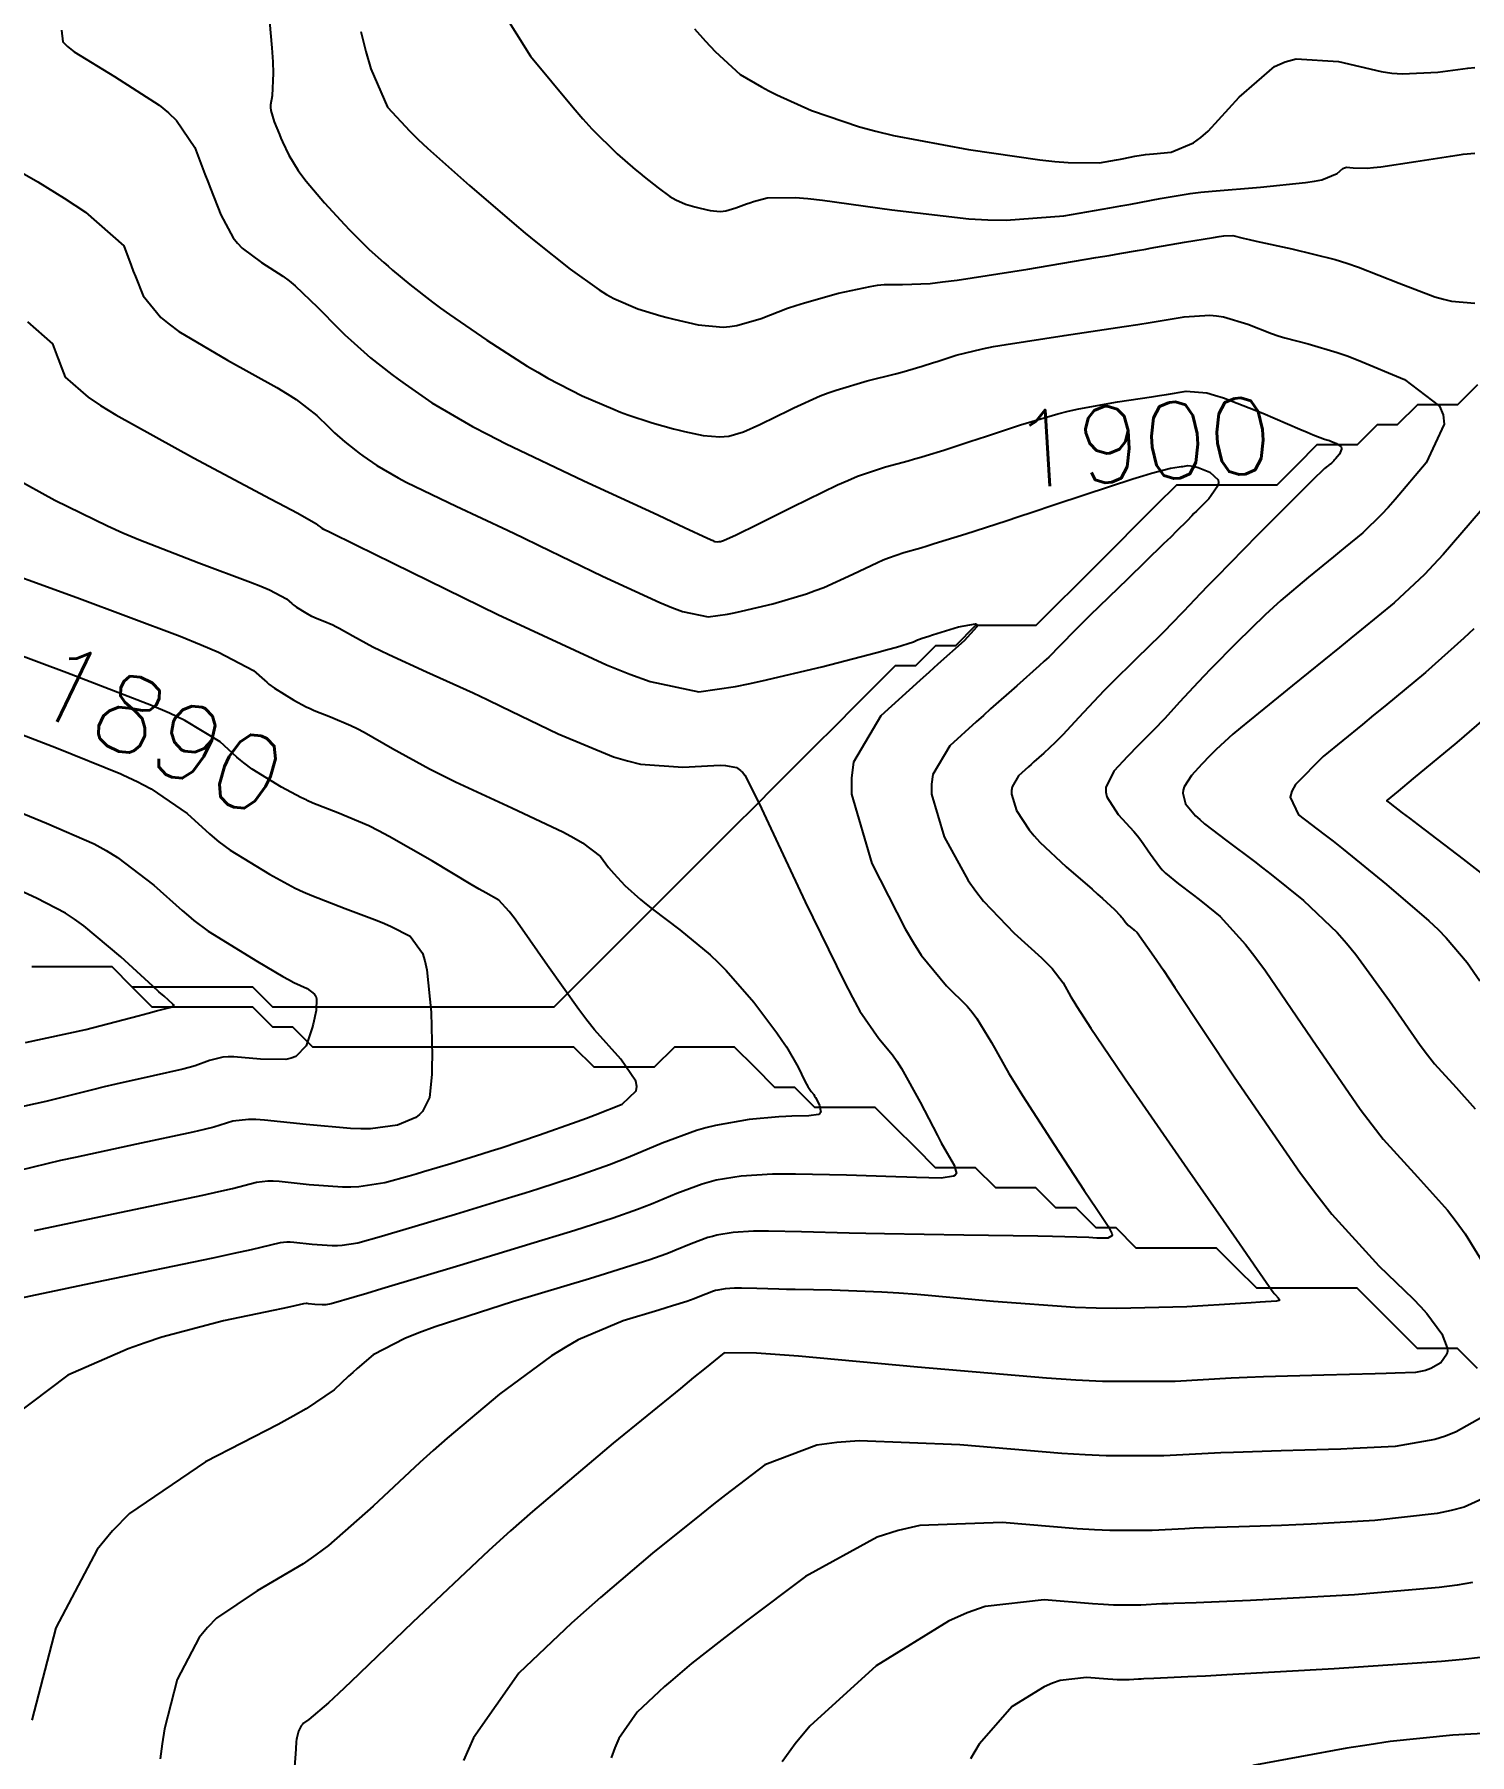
# Model space of a CAD drawing. Header units: metres. Extents: x 837117 to 838479, y 1189012 to 1191015.
# Drawn here: x 838366 to 838437.4, y 1189099.2 to 1189184.9 of the extents above; entities that cross this region are included whole.
import ezdxf

# ---------------------------------------------------------------- set-up
doc = ezdxf.new("R2010")
doc.units = ezdxf.units.M
doc.header["$LTSCALE"] = 0.3
for name, color, linetype in [('COTAS 10', 1, 'Continuous'), ('COTAS INT', 252, 'Continuous'), ('DRENAJE', 5, 'Continuous')]:
    doc.layers.add(name, color=color, linetype=linetype)
doc.styles.get("Standard").update_dxf_attribs({"font": 'simplex.shx'})

msp = doc.modelspace()

# ---------------------------------------------------------------- linework, layer by layer
at = {"layer": 'COTAS 10'}
for points in [[(838367.297, 1189185.096), (838367.361, 1189184.512), (838367.6, 1189184.276), (838367.934, 1189184.009), (838369.941, 1189182.776), (838372.156, 1189181.357), (838372.621, 1189180.972), (838373.022, 1189180.59), (838373.938, 1189179.241), (838374.44, 1189177.921), (838374.58, 1189177.558), (838374.72, 1189177.197), (838375.231, 1189175.898), (838375.854, 1189174.749), (838376.065, 1189174.481), (838376.292, 1189174.235), (838377.251, 1189173.527), (838378.327, 1189172.842), (838378.629, 1189172.61), (838378.932, 1189172.359), (838380.037, 1189171.301), (838381.122, 1189170.198), (838381.412, 1189169.919), (838381.697, 1189169.651), (838382.69, 1189168.779), (838383.744, 1189167.949), (838384.068, 1189167.708), (838384.405, 1189167.462), (838385.739, 1189166.534), (838387.764, 1189165.355), (838388.538, 1189164.951), (838389.404, 1189164.514), (838393.301, 1189162.654), (838396.981, 1189160.952), (838397.711, 1189160.614), (838398.315, 1189160.333), (838399.452, 1189159.8), (838399.723, 1189159.675), (838399.781, 1189159.652), (838399.831, 1189159.634), (838399.952, 1189159.608), (838400.043, 1189159.622), (838400.075, 1189159.628), (838400.109, 1189159.635), (838400.257, 1189159.67), (838400.884, 1189159.955), (838401.22, 1189160.119), (838401.627, 1189160.321), (838403.685, 1189161.358), (838405.928, 1189162.442), (838406.452, 1189162.673), (838406.934, 1189162.874), (838408.323, 1189163.352), (838409.447, 1189163.651), (838409.762, 1189163.74), (838410.078, 1189163.831), (838410.347, 1189163.914), (838411.232, 1189164.183), (838412.525, 1189164.599), (838412.929, 1189164.732), (838413.353, 1189164.872), (838415.05, 1189165.439), (838416.9, 1189165.988), (838417.42, 1189166.118), (838417.944, 1189166.237), (838419.864, 1189166.584), (838421.571, 1189166.837), (838421.96, 1189166.896), (838422.312, 1189166.951), (838423.283, 1189167.111), (838424.315, 1189167.024), (838424.706, 1189166.922), (838425.143, 1189166.788), (838427.102, 1189166.022), (838428.946, 1189165.226), (838429.311, 1189165.072), (838429.612, 1189164.945), (838430.173, 1189164.727), (838430.356, 1189164.674), (838430.419, 1189164.651), (838430.488, 1189164.625), (838430.78, 1189164.503), (838431, 1189164.335), (838431.023, 1189164.279), (838431.03, 1189164.221), (838430.917, 1189163.977), (838430.722, 1189163.747), (838430.677, 1189163.696), (838430.635, 1189163.651), (838430.516, 1189163.536), (838430.407, 1189163.445), (838430.371, 1189163.416), (838430.333, 1189163.385), (838430.175, 1189163.257), (838429.559, 1189162.663), (838429.464, 1189162.569), (838429.232, 1189162.338), (838429.097, 1189162.203), (838428.836, 1189161.942), (838426.844, 1189159.935), (838424.796, 1189157.856), (838424.366, 1189157.415), (838423.995, 1189157.034), (838423.151, 1189156.144), (838422.516, 1189155.477), (838422.277, 1189155.236), (838422.01, 1189154.97), (838420.819, 1189153.804), (838419.545, 1189152.547), (838419.227, 1189152.224), (838418.924, 1189151.912), (838417.951, 1189150.872), (838417.151, 1189150.008), (838416.956, 1189149.806), (838416.772, 1189149.621), (838416.206, 1189149.085), (838415.713, 1189148.649), (838415.576, 1189148.527), (838415.439, 1189148.404), (838414.942, 1189147.954), (838414.623, 1189147.413), (838414.598, 1189147.233), (838414.6, 1189147.04), (838414.837, 1189146.235), (838415.47, 1189145.264), (838415.721, 1189144.966), (838416.006, 1189144.657), (838417.311, 1189143.434), (838418.605, 1189142.315), (838418.883, 1189142.069), (838419.126, 1189141.852), (838419.714, 1189141.301), (838420.017, 1189140.984), (838420.08, 1189140.913), (838420.135, 1189140.851), (838420.257, 1189140.691), (838420.332, 1189140.585), (838420.357, 1189140.557), (838420.384, 1189140.53), (838420.494, 1189140.438), (838420.622, 1189140.343), (838420.66, 1189140.314), (838420.699, 1189140.283), (838420.848, 1189140.163), (838421.684, 1189138.982), (838422.156, 1189138.282), (838422.731, 1189137.421), (838425.677, 1189132.964), (838428.986, 1189128.17), (838429.791, 1189127.095), (838430.548, 1189126.131), (838432.878, 1189123.56), (838434.586, 1189121.913), (838434.95, 1189121.53), (838435.268, 1189121.18), (838436.021, 1189120.179), (838436.285, 1189119.475), (838436.293, 1189119.311), (838436.273, 1189119.161), (838435.968, 1189118.729), (838435.477, 1189118.447), (838435.34, 1189118.391), (838435.203, 1189118.344), (838434.702, 1189118.254), (838433.695, 1189118.216), (838433.239, 1189118.203), (838432.705, 1189118.188), (838430.137, 1189118.124), (838427.135, 1189118.031), (838426.328, 1189117.998), (838425.531, 1189117.962), (838422.743, 1189117.806), (838419.122, 1189117.807), (838417.801, 1189117.869), (838416.341, 1189117.959), (838409.919, 1189118.507), (838403.986, 1189119.058), (838402.834, 1189119.148), (838401.896, 1189119.212), (838400.284, 1189119.221), (838399.303, 1189118.432), (838398.764, 1189117.993), (838398.108, 1189117.459), (838394.771, 1189114.733), (838390.746, 1189111.327), (838389.657, 1189110.364), (838388.578, 1189109.391), (838384.771, 1189105.806), (838381.707, 1189102.847), (838381.096, 1189102.269), (838380.589, 1189101.796), (838379.614, 1189100.963), (838379.35, 1189100.784), (838379.291, 1189100.723), (838379.237, 1189100.659), (838379.094, 1189100.386), (838379.012, 1189100.065), (838378.997, 1189099.97), (838378.985, 1189099.871), (838378.972, 1189099.492), (838378.842, 1189097.717)], [(838365.952, 1189125.316), (838370.21, 1189126.211), (838374.332, 1189127.084), (838375.141, 1189127.262), (838375.806, 1189127.413), (838377.009, 1189127.729), (838377.57, 1189127.794), (838377.831, 1189127.787), (838378.137, 1189127.769), (838379.625, 1189127.611), (838381.288, 1189127.487), (838381.706, 1189127.49), (838382.105, 1189127.509), (838383.39, 1189127.715), (838384.602, 1189128.048), (838384.955, 1189128.149), (838385.316, 1189128.252), (838386.683, 1189128.656), (838388.222, 1189129.134), (838388.692, 1189129.285), (838389.181, 1189129.444), (838391.105, 1189130.084), (838392.98, 1189130.74), (838393.438, 1189130.909), (838393.871, 1189131.072), (838395.212, 1189131.617), (838395.913, 1189132.268), (838395.942, 1189132.498), (838395.899, 1189132.75), (838395.146, 1189133.843), (838393.842, 1189135.311), (838393.452, 1189135.8), (838393.049, 1189136.325), (838391.487, 1189138.521), (838390.116, 1189140.496), (838389.833, 1189140.882), (838389.593, 1189141.198), (838389.075, 1189141.761), (838388.419, 1189142.126), (838388.092, 1189142.318), (838387.701, 1189142.55), (838385.765, 1189143.713), (838383.615, 1189144.946), (838383.09, 1189145.222), (838382.595, 1189145.469), (838381.062, 1189146.124), (838379.819, 1189146.604), (838379.569, 1189146.715), (838379.509, 1189146.741), (838379.212, 1189146.879), (838378.26, 1189147.395), (838376.8, 1189148.289), (838376.382, 1189148.603), (838376.22, 1189148.74), (838376.036, 1189148.897), (838375.205, 1189149.645), (838373.446, 1189150.713), (838372.678, 1189151.073), (838371.788, 1189151.461), (838367.559, 1189153.093), (838363.411, 1189154.628)], [(838438.677, 1189100.313), (838436.565, 1189100.188), (838433.448, 1189099.867), (838432.407, 1189099.717), (838431.29, 1189099.541), (838426.613, 1189098.682)]]:
    msp.add_lwpolyline(points, dxfattribs=at)
at = {"layer": 'COTAS INT'}
for points in [[(838377.473, 1189187.594), (838377.774, 1189184.201), (838377.818, 1189183.519), (838377.843, 1189182.949), (838377.789, 1189181.82), (838377.701, 1189181.377), (838377.705, 1189181.24), (838377.722, 1189181.095), (838377.886, 1189180.52), (838378.147, 1189179.89), (838378.225, 1189179.712), (838378.305, 1189179.532), (838378.616, 1189178.869), (838379.088, 1189178.094), (838379.27, 1189177.844), (838379.474, 1189177.578), (838380.396, 1189176.491), (838381.387, 1189175.414), (838381.634, 1189175.154), (838381.87, 1189174.911), (838382.622, 1189174.174), (838383.343, 1189173.524), (838383.558, 1189173.335), (838383.78, 1189173.143), (838384.639, 1189172.418), (838385.778, 1189171.539), (838386.176, 1189171.249), (838386.61, 1189170.939), (838388.478, 1189169.653), (838390.485, 1189168.366), (838391.007, 1189168.056), (838391.515, 1189167.767), (838393.225, 1189166.889), (838394.742, 1189166.226), (838395.127, 1189166.072), (838395.497, 1189165.931), (838396.708, 1189165.529), (838397.772, 1189165.24), (838398.05, 1189165.171), (838398.321, 1189165.106), (838399.238, 1189164.911), (838400.077, 1189164.838), (838400.298, 1189164.85), (838400.514, 1189164.876), (838401.257, 1189165.09), (838402.072, 1189165.46), (838402.335, 1189165.585), (838402.614, 1189165.72), (838403.755, 1189166.288), (838405.073, 1189166.878), (838405.464, 1189167.025), (838405.866, 1189167.166), (838407.413, 1189167.62), (838408.817, 1189167.982), (838409.13, 1189168.066), (838409.409, 1189168.141), (838410.142, 1189168.353), (838410.717, 1189168.539), (838410.896, 1189168.598), (838411.085, 1189168.66), (838411.839, 1189168.912), (838413.157, 1189169.228), (838413.702, 1189169.331), (838414.323, 1189169.44), (838417.216, 1189169.891), (838420.201, 1189170.333), (838420.881, 1189170.437), (838421.497, 1189170.532), (838423.195, 1189170.813), (838424.461, 1189170.895), (838424.805, 1189170.866), (838425.146, 1189170.814), (838426.354, 1189170.442), (838427.54, 1189169.977), (838427.866, 1189169.867), (838428.193, 1189169.765), (838429.365, 1189169.466), (838430.811, 1189169.045), (838431.309, 1189168.866), (838431.85, 1189168.661), (838434.157, 1189167.696), (838435.896, 1189166.366), (838436.078, 1189165.931), (838436.131, 1189165.466), (838435.242, 1189163.545), (838433.701, 1189161.726), (838433.343, 1189161.326), (838433.014, 1189160.97), (838432.077, 1189160.058), (838431.211, 1189159.344), (838430.928, 1189159.113), (838430.627, 1189158.867), (838429.381, 1189157.859), (838428.001, 1189156.69), (838427.615, 1189156.342), (838427.226, 1189155.984), (838425.809, 1189154.606), (838424.504, 1189153.271), (838424.186, 1189152.94), (838423.887, 1189152.626), (838422.965, 1189151.63), (838422.221, 1189150.818), (838422.033, 1189150.62), (838421.854, 1189150.432), (838421.276, 1189149.851), (838420.714, 1189149.287), (838420.546, 1189149.112), (838420.371, 1189148.927), (838419.693, 1189148.191), (838419.29, 1189147.378), (838419.289, 1189147.145), (838419.336, 1189146.91), (838419.905, 1189146.033), (838420.687, 1189145.184), (838420.869, 1189144.966), (838421.036, 1189144.756), (838421.511, 1189144.059), (838421.954, 1189143.437), (838422.099, 1189143.275), (838422.255, 1189143.116), (838422.902, 1189142.576), (838423.655, 1189142.016), (838423.878, 1189141.845), (838424.107, 1189141.666), (838424.987, 1189140.961), (838426.246, 1189139.568), (838426.714, 1189138.956), (838427.234, 1189138.246), (838429.543, 1189134.863), (838431.959, 1189131.363), (838432.546, 1189130.578), (838433.099, 1189129.874), (838434.8, 1189127.997), (838436.307, 1189126.334), (838436.737, 1189125.764), (838437.172, 1189125.147), (838438.789, 1189122.524)], [(838388.566, 1189187.143), (838390.657, 1189183.799), (838392.774, 1189181.241), (838393.262, 1189180.681), (838393.708, 1189180.184), (838394.961, 1189178.924), (838395.867, 1189178.151), (838396.094, 1189177.962), (838396.309, 1189177.784), (838396.999, 1189177.23), (838397.586, 1189176.812), (838397.737, 1189176.72), (838397.884, 1189176.638), (838398.37, 1189176.427), (838398.833, 1189176.289), (838398.965, 1189176.254), (838399.099, 1189176.219), (838399.594, 1189176.104), (838400.097, 1189176.059), (838400.235, 1189176.068), (838400.372, 1189176.087), (838400.865, 1189176.235), (838401.403, 1189176.441), (838401.569, 1189176.496), (838401.742, 1189176.551), (838402.429, 1189176.742), (838403.83, 1189176.762), (838404.453, 1189176.709), (838405.177, 1189176.631), (838408.644, 1189176.135), (838412.468, 1189175.687), (838413.419, 1189175.639), (838414.322, 1189175.623), (838417.194, 1189175.84), (838419.492, 1189176.237), (838420.033, 1189176.334), (838420.534, 1189176.426), (838422, 1189176.715), (838423.494, 1189176.956), (838424.013, 1189177.018), (838424.577, 1189177.078), (838426.991, 1189177.279), (838429.224, 1189177.496), (838429.673, 1189177.566), (838430.05, 1189177.641), (838430.799, 1189177.95), (838431.088, 1189178.201), (838431.174, 1189178.239), (838431.264, 1189178.263), (838431.608, 1189178.24), (838432.307, 1189178.218), (838432.62, 1189178.244), (838432.984, 1189178.284), (838434.729, 1189178.544), (838436.443, 1189178.82), (838436.788, 1189178.87), (838437.077, 1189178.909), (838437.653, 1189178.956)], [(838382.206, 1189185.017), (838382.455, 1189184.021), (838382.698, 1189183.166), (838383.529, 1189181.258), (838384.636, 1189180.06), (838385.054, 1189179.653), (838385.52, 1189179.213), (838387.606, 1189177.353), (838389.835, 1189175.453), (838390.391, 1189174.988), (838390.921, 1189174.549), (838392.618, 1189173.186), (838394.063, 1189172.159), (838394.435, 1189171.932), (838394.794, 1189171.731), (838395.989, 1189171.211), (838397.13, 1189170.872), (838397.454, 1189170.784), (838397.783, 1189170.699), (838399.002, 1189170.416), (838400.238, 1189170.304), (838400.577, 1189170.328), (838400.916, 1189170.375), (838402.127, 1189170.739), (838403.45, 1189171.246), (838403.858, 1189171.382), (838404.285, 1189171.516), (838405.976, 1189171.986), (838407.566, 1189172.333), (838407.929, 1189172.39), (838408.258, 1189172.43), (838409.166, 1189172.431), (838410.541, 1189172.48), (838411.165, 1189172.55), (838411.895, 1189172.645), (838415.407, 1189173.191), (838418.799, 1189173.761), (838419.453, 1189173.872), (838419.983, 1189173.961), (838420.868, 1189174.113), (838421.275, 1189174.187), (838421.503, 1189174.228), (838421.782, 1189174.278), (838423.209, 1189174.532), (838424.644, 1189174.772), (838424.928, 1189174.813), (838425.164, 1189174.844), (838425.606, 1189174.862), (838426.133, 1189174.728), (838426.422, 1189174.663), (838426.773, 1189174.586), (838428.557, 1189174.205), (838430.706, 1189173.663), (838431.287, 1189173.484), (838431.861, 1189173.293), (838433.886, 1189172.499), (838435.672, 1189171.813), (838436.096, 1189171.691), (838436.49, 1189171.597), (838437.66, 1189171.503)], [(838398.811, 1189185.163), (838399.356, 1189184.548), (838399.84, 1189184.023), (838401.082, 1189182.877), (838402.144, 1189182.263), (838402.514, 1189182.072), (838402.916, 1189181.873), (838404.642, 1189181.082), (838407.02, 1189180.27), (838407.834, 1189180.057), (838408.714, 1189179.849), (838412.455, 1189179.145), (838415.999, 1189178.637), (838416.755, 1189178.554), (838417.414, 1189178.495), (838418.981, 1189178.49), (838419.815, 1189178.634), (838420.012, 1189178.669), (838420.194, 1189178.703), (838420.726, 1189178.807), (838421.269, 1189178.895), (838421.457, 1189178.917), (838421.662, 1189178.939), (838422.538, 1189179.012), (838423.655, 1189179.473), (838424.012, 1189179.739), (838424.389, 1189180.066), (838425.92, 1189181.747), (838427.693, 1189183.281), (838428.223, 1189183.515), (838428.769, 1189183.666), (838430.881, 1189183.521), (838432.991, 1189183.024), (838433.535, 1189182.953), (838434.062, 1189182.911), (838435.823, 1189183), (838437.308, 1189183.202), (838437.661, 1189183.232)], [(838359.476, 1189181.336), (838366.128, 1189177.539), (838367.429, 1189176.729), (838368.496, 1189176.024), (838370.396, 1189174.351), (838370.77, 1189173.367), (838370.875, 1189173.096), (838370.979, 1189172.826), (838371.361, 1189171.858), (838372.238, 1189170.782), (838372.656, 1189170.444), (838373.15, 1189170.089), (838375.563, 1189168.661), (838378.015, 1189167.301), (838378.533, 1189166.988), (838378.982, 1189166.704), (838380.019, 1189165.907), (838380.586, 1189165.33), (838380.738, 1189165.184), (838380.887, 1189165.044), (838381.406, 1189164.588), (838381.957, 1189164.155), (838382.126, 1189164.029), (838382.303, 1189163.9), (838382.999, 1189163.415), (838384.058, 1189162.799), (838384.463, 1189162.588), (838384.915, 1189162.359), (838386.952, 1189161.387), (838389.499, 1189160.191), (838390.274, 1189159.821), (838391.079, 1189159.434), (838394.235, 1189157.897), (838397.081, 1189156.585), (838397.69, 1189156.34), (838398.222, 1189156.147), (838399.494, 1189155.877), (838400.453, 1189156.017), (838400.786, 1189156.082), (838401.149, 1189156.159), (838402.707, 1189156.531), (838404.384, 1189157.027), (838404.822, 1189157.182), (838405.249, 1189157.344), (838406.698, 1189157.994), (838407.924, 1189158.586), (838408.211, 1189158.712), (838408.474, 1189158.822), (838409.233, 1189159.083), (838410.077, 1189159.32), (838410.394, 1189159.414), (838410.747, 1189159.521), (838412.321, 1189160.012), (838414.333, 1189160.66), (838414.961, 1189160.866), (838415.621, 1189161.084), (838416.705, 1189161.447), (838418.261, 1189161.966), (838420.642, 1189162.749), (838421.138, 1189162.904), (838421.564, 1189163.033), (838422.513, 1189163.278), (838422.941, 1189163.341), (838423.039, 1189163.356), (838423.127, 1189163.37), (838423.371, 1189163.41), (838423.652, 1189163.378), (838423.764, 1189163.347), (838423.891, 1189163.306), (838424.473, 1189163.074), (838424.876, 1189162.692), (838424.891, 1189162.556), (838424.863, 1189162.407), (838424.528, 1189161.924), (838424.412, 1189161.758), (838423.805, 1189161.143), (838423.679, 1189161.014), (838423.572, 1189160.904), (838423.338, 1189160.658), (838422.812, 1189160.136), (838422.52, 1189159.851), (838422.166, 1189159.507), (838420.361, 1189157.757), (838418.501, 1189155.945), (838418.111, 1189155.561), (838417.777, 1189155.228), (838417.021, 1189154.453), (838416.446, 1189153.874), (838416.224, 1189153.666), (838415.976, 1189153.437), (838414.854, 1189152.437), (838413.554, 1189151.288), (838413.192, 1189150.965), (838412.831, 1189150.641), (838411.519, 1189149.452), (838410.677, 1189148.025), (838410.611, 1189147.55), (838410.617, 1189147.041), (838411.243, 1189144.916), (838412.445, 1189142.752), (838412.815, 1189142.219), (838413.201, 1189141.715), (838414.726, 1189140.133), (838416.091, 1189138.902), (838416.376, 1189138.619), (838416.621, 1189138.362), (838417.167, 1189137.644), (838417.55, 1189136.962), (838417.691, 1189136.728), (838417.848, 1189136.474), (838418.544, 1189135.393), (838419.767, 1189133.583), (838420.257, 1189132.87), (838420.812, 1189132.064), (838423.363, 1189128.388), (838425.797, 1189124.887), (838426.279, 1189124.192), (838426.678, 1189123.617), (838427.426, 1189122.529), (838427.618, 1189122.253), (838427.667, 1189122.189), (838427.713, 1189122.131), (838427.866, 1189121.967), (838427.937, 1189121.863), (838427.933, 1189121.843), (838427.918, 1189121.826), (838427.778, 1189121.797), (838426.967, 1189121.752), (838426.529, 1189121.725), (838425.999, 1189121.691), (838423.315, 1189121.52), (838419.842, 1189121.431), (838418.814, 1189121.45), (838417.758, 1189121.488), (838413.706, 1189121.784), (838409.892, 1189122.126), (838408.987, 1189122.194), (838408.146, 1189122.25), (838405.653, 1189122.353), (838403.822, 1189122.381), (838403.398, 1189122.388), (838403.011, 1189122.396), (838401.917, 1189122.426), (838401.153, 1189122.443), (838400.975, 1189122.443), (838400.812, 1189122.441), (838400.343, 1189122.415), (838399.967, 1189122.352), (838399.863, 1189122.325), (838399.758, 1189122.295), (838399.377, 1189122.153), (838398.998, 1189121.995), (838398.792, 1189121.915), (838398.426, 1189121.784), (838397.72, 1189121.561), (838397.403, 1189121.464), (838397.033, 1189121.351), (838395.259, 1189120.814), (838393.026, 1189119.868), (838392.367, 1189119.498), (838391.69, 1189119.08), (838389.101, 1189117.176), (838386.493, 1189114.976), (838385.805, 1189114.37), (838385.132, 1189113.766), (838382.824, 1189111.599), (838380.591, 1189109.641), (838379.966, 1189109.169), (838379.337, 1189108.727), (838377.04, 1189107.383), (838375.018, 1189106.008), (838374.563, 1189105.546), (838374.154, 1189105.049), (838373.054, 1189102.96), (838372.422, 1189100.499), (838372.308, 1189099.767), (838372.22, 1189099.013)], [(838365.601, 1189170.565), (838366.854, 1189169.462), (838367.101, 1189168.813), (838367.169, 1189168.634), (838367.238, 1189168.456), (838367.49, 1189167.818), (838368.623, 1189166.815), (838369.248, 1189166.407), (838370.007, 1189165.942), (838373.875, 1189163.794), (838377.703, 1189161.76), (838378.438, 1189161.367), (838379.031, 1189161.048), (838380.002, 1189160.512), (838380.051, 1189160.462), (838380.077, 1189160.438), (838380.122, 1189160.398), (838380.17, 1189160.36), (838380.184, 1189160.35), (838380.2, 1189160.338), (838380.26, 1189160.296), (838380.352, 1189160.243), (838380.387, 1189160.225), (838380.426, 1189160.205), (838380.603, 1189160.12), (838382.018, 1189159.43), (838382.837, 1189159.028), (838383.842, 1189158.535), (838389.018, 1189155.993), (838394.44, 1189153.494), (838395.6, 1189153.028), (838396.612, 1189152.66), (838399.036, 1189152.146), (838400.862, 1189152.412), (838401.498, 1189152.537), (838402.189, 1189152.683), (838405.156, 1189153.391), (838407.883, 1189154.099), (838408.424, 1189154.244), (838408.871, 1189154.367), (838409.712, 1189154.63), (838409.921, 1189154.73), (838409.969, 1189154.752), (838410.014, 1189154.771), (838410.143, 1189154.815), (838410.485, 1189154.918), (838410.664, 1189154.974), (838410.88, 1189155.041), (838411.963, 1189155.383), (838412.808, 1189155.529), (838412.874, 1189155.473), (838412.867, 1189155.376), (838412.234, 1189154.677), (838410.925, 1189153.515), (838410.492, 1189153.125), (838410.028, 1189152.707), (838408.097, 1189150.95), (838406.732, 1189148.637), (838406.624, 1189147.867), (838406.634, 1189147.042), (838407.649, 1189143.596), (838409.3, 1189140.344), (838409.712, 1189139.641), (838410.104, 1189139.023), (838411.355, 1189137.503), (838412.383, 1189136.486), (838412.634, 1189136.184), (838412.87, 1189135.873), (838413.603, 1189134.68), (838414.468, 1189133.14), (838414.787, 1189132.612), (838415.142, 1189132.038), (838416.712, 1189129.598), (838418.219, 1189127.315), (838418.534, 1189126.841), (838418.803, 1189126.435), (838419.406, 1189125.541), (838419.592, 1189125.177), (838419.6, 1189125.105), (838419.588, 1189125.047), (838419.385, 1189124.942), (838419.042, 1189124.933), (838418.942, 1189124.934), (838418.84, 1189124.938), (838418.452, 1189124.966), (838417.252, 1189125.009), (838416.638, 1189125.022), (838415.902, 1189125.036), (838412.226, 1189125.09), (838408.265, 1189125.149), (838407.35, 1189125.166), (838406.513, 1189125.183), (838404.145, 1189125.247), (838402.494, 1189125.284), (838402.11, 1189125.283), (838401.756, 1189125.279), (838400.742, 1189125.224), (838399.93, 1189125.086), (838399.703, 1189125.029), (838399.476, 1189124.963), (838398.653, 1189124.657), (838397.834, 1189124.316), (838397.61, 1189124.228), (838397.388, 1189124.143), (838396.596, 1189123.859), (838395.069, 1189123.376), (838394.383, 1189123.166), (838393.583, 1189122.921), (838389.746, 1189121.761), (838385.897, 1189120.517), (838385.091, 1189120.221), (838384.396, 1189119.946), (838382.824, 1189119.124), (838382.015, 1189118.441), (838381.802, 1189118.253), (838381.593, 1189118.065), (838380.876, 1189117.393), (838379.476, 1189116.435), (838378.836, 1189116.068), (838378.086, 1189115.657), (838374.466, 1189113.803), (838370.686, 1189111.232), (838369.836, 1189110.368), (838369.07, 1189109.439), (838367.014, 1189105.534), (838365.832, 1189100.933)], [(838364.934, 1189162.819), (838366.969, 1189161.693), (838369.591, 1189160.406), (838370.36, 1189160.064), (838371.147, 1189159.728), (838374.143, 1189158.563), (838376.708, 1189157.605), (838377.224, 1189157.398), (838377.654, 1189157.216), (838378.506, 1189156.774), (838378.765, 1189156.541), (838378.822, 1189156.492), (838378.873, 1189156.45), (838379.003, 1189156.352), (838379.458, 1189156.073), (838379.754, 1189155.913), (838379.847, 1189155.869), (838379.944, 1189155.827), (838380.331, 1189155.677), (838380.808, 1189155.473), (838380.963, 1189155.396), (838381.126, 1189155.31), (838381.796, 1189154.926), (838382.805, 1189154.383), (838383.183, 1189154.197), (838383.603, 1189153.996), (838385.475, 1189153.14), (838387.787, 1189152.084), (838388.485, 1189151.757), (838389.207, 1189151.414), (838392.025, 1189150.049), (838394.789, 1189148.903), (838395.477, 1189148.698), (838396.133, 1189148.542), (838398.224, 1189148.384), (838399.776, 1189148.481), (838400.092, 1189148.485), (838400.358, 1189148.479), (838400.906, 1189148.378), (838401.108, 1189148.219), (838401.155, 1189148.177), (838401.199, 1189148.137), (838401.327, 1189147.998), (838401.851, 1189146.951), (838402.144, 1189146.337), (838402.502, 1189145.583), (838404.329, 1189141.689), (838406.257, 1189137.718), (838406.678, 1189136.915), (838407.05, 1189136.24), (838407.985, 1189134.874), (838408.675, 1189134.069), (838408.892, 1189133.748), (838409.12, 1189133.384), (838410.039, 1189131.716), (838410.904, 1189130.05), (838411.098, 1189129.687), (838411.273, 1189129.368), (838411.741, 1189128.571), (838411.849, 1189128.158), (838411.797, 1189128.08), (838411.71, 1189128.017), (838411.096, 1189127.925), (838409.858, 1189127.953), (838409.376, 1189127.968), (838408.834, 1189127.985), (838406.374, 1189128.068), (838403.835, 1189128.124), (838403.244, 1189128.124), (838402.701, 1189128.117), (838401.141, 1189128.033), (838399.892, 1189127.821), (838399.544, 1189127.733), (838399.195, 1189127.632), (838397.928, 1189127.161), (838396.669, 1189126.636), (838396.325, 1189126.501), (838395.983, 1189126.37), (838394.765, 1189125.934), (838392.863, 1189125.326), (838392.09, 1189125.086), (838391.209, 1189124.816), (838387.139, 1189123.582), (838383.256, 1189122.415), (838382.493, 1189122.186), (838381.866, 1189121.999), (838380.731, 1189121.664), (838380.454, 1189121.62), (838380.368, 1189121.615), (838380.278, 1189121.615), (838379.919, 1189121.642), (838379.598, 1189121.676), (838379.532, 1189121.68), (838379.476, 1189121.681), (838379.355, 1189121.667), (838378.708, 1189121.518), (838378.32, 1189121.435), (838377.842, 1189121.334), (838375.361, 1189120.815), (838372.304, 1189120.011), (838371.463, 1189119.731), (838370.624, 1189119.425), (838367.612, 1189118.108), (838364.911, 1189116.08)], [(838437.948, 1189161.144), (838436.081, 1189158.977), (838435.604, 1189158.463), (838435.146, 1189157.987), (838433.638, 1189156.581), (838432.016, 1189155.243), (838431.486, 1189154.81), (838430.921, 1189154.35), (838428.587, 1189152.461), (838426.443, 1189150.716), (838425.997, 1189150.347), (838425.616, 1189150.026), (838424.775, 1189149.278), (838424.331, 1189148.819), (838424.2, 1189148.681), (838424.067, 1189148.538), (838423.558, 1189147.981), (838423.19, 1189147.406), (838423.145, 1189147.252), (838423.126, 1189147.101), (838423.263, 1189146.571), (838423.759, 1189145.973), (838423.966, 1189145.778), (838424.203, 1189145.571), (838425.309, 1189144.715), (838426.687, 1189143.69), (838427.096, 1189143.376), (838427.515, 1189143.049), (838429.126, 1189141.758), (838430.808, 1189140.154), (838431.273, 1189139.63), (838431.737, 1189139.071), (838433.409, 1189136.762), (838434.931, 1189134.556), (838435.302, 1189134.061), (838435.65, 1189133.617), (838436.723, 1189132.434), (838437.672, 1189131.386)], [(838363.021, 1189158.657), (838368.059, 1189156.836), (838373.215, 1189154.906), (838374.253, 1189154.487), (838375.122, 1189154.119), (838376.856, 1189153.209), (838377.401, 1189152.719), (838377.521, 1189152.616), (838377.628, 1189152.526), (838377.902, 1189152.321), (838378.859, 1189151.734), (838379.483, 1189151.396), (838379.678, 1189151.305), (838379.882, 1189151.215), (838380.696, 1189150.901), (838381.702, 1189150.471), (838382.026, 1189150.309), (838382.371, 1189150.128), (838383.781, 1189149.319), (838385.628, 1189148.3), (838386.248, 1189147.986), (838386.915, 1189147.659), (838389.718, 1189146.364), (838392.287, 1189145.15), (838392.807, 1189144.874), (838393.245, 1189144.624), (838394.135, 1189143.937), (838394.534, 1189143.403), (838394.661, 1189143.249), (838394.796, 1189143.093), (838395.347, 1189142.504), (838396.131, 1189141.795), (838396.414, 1189141.562), (838396.725, 1189141.314), (838398.086, 1189140.283), (838399.59, 1189139.042), (838399.992, 1189138.66), (838400.387, 1189138.262), (838401.76, 1189136.687), (838402.909, 1189135.167), (838403.162, 1189134.803), (838403.387, 1189134.465), (838403.968, 1189133.451), (838404.309, 1189132.748), (838404.383, 1189132.606), (838404.449, 1189132.487), (838404.615, 1189132.245), (838404.746, 1189132.084), (838404.79, 1189132.016), (838404.838, 1189131.937), (838405.04, 1189131.566), (838405.094, 1189131.217), (838405.049, 1189131.153), (838404.978, 1189131.102), (838404.505, 1189131.035), (838403.66, 1189131.019), (838403.354, 1189131.001), (838403.017, 1189130.977), (838401.541, 1189130.842), (838399.854, 1189130.555), (838399.384, 1189130.436), (838398.913, 1189130.3), (838397.204, 1189129.665), (838395.504, 1189128.956), (838395.04, 1189128.774), (838394.579, 1189128.597), (838392.935, 1189128.009), (838391.022, 1189127.385), (838390.391, 1189127.186), (838389.716, 1189126.975), (838386.911, 1189126.119), (838384.286, 1189125.334), (838383.724, 1189125.167), (838383.234, 1189125.024), (838382.06, 1189124.689), (838381.279, 1189124.565), (838381.037, 1189124.553), (838380.783, 1189124.551), (838379.772, 1189124.626), (838378.868, 1189124.722), (838378.681, 1189124.733), (838378.523, 1189124.738), (838378.182, 1189124.698), (838376.735, 1189124.357), (838375.88, 1189124.172), (838374.827, 1189123.947), (838369.381, 1189122.806), (838363.928, 1189121.671)], [(838437.602, 1189155.279), (838437.115, 1189154.807), (838435.198, 1189153.104), (838433.175, 1189151.427), (838432.621, 1189150.973), (838432.071, 1189150.522), (838430.105, 1189148.927), (838428.733, 1189147.526), (838428.555, 1189147.197), (838428.466, 1189146.895), (838428.878, 1189146.017), (838430.15, 1189145.054), (838430.604, 1189144.698), (838431.101, 1189144.303), (838433.265, 1189142.555), (838435.371, 1189140.74), (838435.832, 1189140.304), (838436.24, 1189139.896), (838437.274, 1189138.661), (838437.904, 1189137.749)], [(838439.084, 1189151.627), (838436.759, 1189149.626), (838434.591, 1189147.819), (838433.84, 1189147.194), (838433.298, 1189146.742), (838433.284, 1189146.728), (838433.282, 1189146.722), (838433.286, 1189146.713), (838433.313, 1189146.692), (838433.327, 1189146.681), (838433.343, 1189146.668), (838433.424, 1189146.602), (838434.044, 1189146.125), (838434.401, 1189145.852), (838434.837, 1189145.519), (838437.081, 1189143.807), (838439.326, 1189142.074)], [(838363.801, 1189150.599), (838367.058, 1189149.35), (838370.252, 1189148.061), (838370.361, 1189148.016), (838371.103, 1189147.659), (838371.358, 1189147.525), (838371.77, 1189147.307), (838373.555, 1189146.08), (838374.672, 1189145.075), (838374.918, 1189144.863), (838375.137, 1189144.68), (838375.699, 1189144.258), (838377.661, 1189143.055), (838378.941, 1189142.363), (838379.339, 1189142.177), (838379.757, 1189141.993), (838381.427, 1189141.347), (838383.014, 1189140.754), (838383.381, 1189140.602), (838383.715, 1189140.456), (838384.658, 1189139.975), (838385.266, 1189139.124), (838385.39, 1189138.744), (838385.494, 1189138.302), (838385.71, 1189136.186), (838385.75, 1189134.001), (838385.743, 1189133.515), (838385.73, 1189133.081), (838385.619, 1189131.945), (838385.279, 1189131.247), (838385.121, 1189131.089), (838384.935, 1189130.946), (838384.033, 1189130.557), (838382.676, 1189130.386), (838382.203, 1189130.381), (838381.688, 1189130.395), (838379.477, 1189130.595), (838377.407, 1189130.815), (838376.98, 1189130.841), (838376.617, 1189130.851), (838375.836, 1189130.76), (838374.878, 1189130.469), (838374.403, 1189130.352), (838373.837, 1189130.221), (838371.038, 1189129.617), (838367.976, 1189128.962), (838367.245, 1189128.798), (838366.564, 1189128.642), (838364.525, 1189128.142)], [(838364.192, 1189146.57), (838366.558, 1189145.607), (838368.934, 1189144.571), (838369.528, 1189144.244), (838370.093, 1189143.901), (838371.904, 1189142.515), (838373.308, 1189141.253), (838373.617, 1189140.987), (838373.892, 1189140.757), (838374.597, 1189140.227), (838377.062, 1189138.716), (838378.323, 1189137.968), (838378.605, 1189137.811), (838378.859, 1189137.675), (838379.533, 1189137.364), (838379.898, 1189137.094), (838379.956, 1189136.984), (838379.995, 1189136.859), (838379.984, 1189136.279), (838379.826, 1189135.595), (838379.774, 1189135.403), (838379.717, 1189135.211), (838379.478, 1189134.508), (838378.969, 1189133.977), (838378.741, 1189133.893), (838378.475, 1189133.835), (838377.202, 1189133.854), (838375.888, 1189133.963), (838375.597, 1189133.963), (838375.338, 1189133.949), (838374.663, 1189133.791), (838373.949, 1189133.524), (838373.664, 1189133.443), (838373.342, 1189133.358), (838371.867, 1189133.022), (838370, 1189132.608), (838369.432, 1189132.473), (838368.841, 1189132.329), (838366.522, 1189131.737), (838364.223, 1189131.237)], [(838365.517, 1189134.678), (838368.52, 1189135.332), (838371.119, 1189136.016), (838371.619, 1189136.147), (838372.024, 1189136.253), (838372.695, 1189136.428), (838372.749, 1189136.443), (838372.783, 1189136.457), (838372.85, 1189136.488), (838372.893, 1189136.527), (838372.895, 1189136.538), (838372.893, 1189136.549), (838372.849, 1189136.592), (838372.407, 1189136.981), (838372.154, 1189137.21), (838371.844, 1189137.492), (838370.253, 1189138.951), (838368.417, 1189140.494), (838367.953, 1189140.83), (838367.507, 1189141.126), (838366.058, 1189141.864), (838364.582, 1189142.541)], [(838438.581, 1189116.346), (838436.724, 1189115.292), (838436.197, 1189115.081), (838435.664, 1189114.905), (838433.692, 1189114.563), (838431.6, 1189114.46), (838430.992, 1189114.436), (838430.371, 1189114.413), (838428.023, 1189114.344), (838425.647, 1189114.27), (838425.008, 1189114.244), (838424.378, 1189114.216), (838422.171, 1189114.093), (838419.305, 1189114.093), (838418.259, 1189114.143), (838417.104, 1189114.213), (838412.021, 1189114.647), (838407.006, 1189114.844), (838405.893, 1189114.765), (838404.9, 1189114.629), (838402.31, 1189113.655), (838400.352, 1189112.156), (838399.757, 1189111.69), (838399.14, 1189111.2), (838396.719, 1189109.246), (838394.136, 1189107.053), (838393.416, 1189106.413), (838392.694, 1189105.76), (838390.072, 1189103.281), (838387.81, 1189100.054), (838387.316, 1189098.927)], [(838438.927, 1189112.364), (838437.132, 1189111.545), (838436.487, 1189111.371), (838435.777, 1189111.221), (838432.682, 1189110.872), (838429.505, 1189110.704), (838428.745, 1189110.668), (838428.036, 1189110.637), (838425.909, 1189110.564), (838424.159, 1189110.51), (838423.688, 1189110.491), (838423.224, 1189110.47), (838421.599, 1189110.379), (838419.488, 1189110.379), (838418.718, 1189110.416), (838417.867, 1189110.468), (838414.124, 1189110.788), (838410.026, 1189110.631), (838408.951, 1189110.383), (838407.903, 1189110.046), (838404.336, 1189108.088), (838401.401, 1189105.881), (838400.751, 1189105.387), (838400.171, 1189104.942), (838398.666, 1189103.759), (838397.616, 1189102.867), (838397.323, 1189102.607), (838397.03, 1189102.341), (838395.964, 1189101.334), (838395.044, 1189100.022), (838394.844, 1189099.564), (838394.666, 1189099.065)], [(838437.539, 1189107.797), (838436.776, 1189107.661), (838435.891, 1189107.537), (838431.672, 1189107.181), (838427.41, 1189106.948), (838426.498, 1189106.901), (838425.702, 1189106.862), (838423.795, 1189106.785), (838422.671, 1189106.75), (838422.369, 1189106.737), (838422.071, 1189106.724), (838421.027, 1189106.666), (838419.671, 1189106.666), (838419.177, 1189106.689), (838418.63, 1189106.723), (838416.226, 1189106.928), (838413.275, 1189106.589), (838412.383, 1189106.279), (838411.46, 1189105.875), (838407.856, 1189103.637), (838404.56, 1189100.641), (838403.83, 1189099.76), (838403.18, 1189098.855)], [(838437.947, 1189104.05), (838437.066, 1189103.952), (838436.005, 1189103.853), (838430.662, 1189103.49), (838425.315, 1189103.192), (838424.251, 1189103.134), (838423.367, 1189103.087), (838421.681, 1189103.005), (838421.183, 1189102.989), (838421.049, 1189102.984), (838420.917, 1189102.978), (838420.455, 1189102.952), (838419.854, 1189102.952), (838419.635, 1189102.963), (838419.393, 1189102.978), (838418.329, 1189103.068), (838417.021, 1189102.918), (838416.627, 1189102.781), (838416.217, 1189102.602), (838414.621, 1189101.611), (838412.985, 1189099.741), (838412.551, 1189099.008)]]:
    msp.add_lwpolyline(points, dxfattribs=at)
at = {"layer": 'DRENAJE'}
for points in [[(838437.799, 1189167.433, 0), (838436.799, 1189166.434, 0), (838435.8, 1189166.434, 0), (838434.8, 1189166.434, 0), (838433.8, 1189165.434, 0), (838432.801, 1189165.434, 0), (838431.801, 1189164.434, 0), (838430.801, 1189164.434, 0), (838429.802, 1189164.434, 0), (838428.802, 1189163.435, 0), (838427.802, 1189162.435, 0), (838426.803, 1189162.435, 0), (838425.803, 1189162.435, 0), (838424.803, 1189162.435, 0), (838423.804, 1189162.435, 0), (838422.804, 1189162.435, 0), (838421.804, 1189161.435, 0), (838420.805, 1189160.436, 0), (838419.805, 1189159.436, 0), (838418.806, 1189158.436, 0), (838417.806, 1189157.437, 0), (838416.806, 1189156.437, 0), (838415.807, 1189155.437, 0), (838414.807, 1189155.437, 0), (838413.807, 1189155.437, 0), (838412.808, 1189155.437, 0), (838411.808, 1189154.438, 0), (838410.808, 1189154.438, 0), (838409.809, 1189153.438, 0), (838408.809, 1189153.438, 0), (838407.809, 1189152.438, 0), (838406.81, 1189151.439, 0), (838405.81, 1189150.439, 0), (838404.81, 1189149.439, 0), (838403.811, 1189148.44, 0), (838402.811, 1189147.44, 0), (838401.811, 1189146.44, 0), (838400.812, 1189145.441, 0), (838399.812, 1189144.441, 0), (838398.812, 1189143.441, 0), (838397.813, 1189142.442, 0), (838396.813, 1189141.442, 0), (838395.813, 1189140.442, 0), (838394.814, 1189139.443, 0), (838393.814, 1189138.443, 0), (838392.814, 1189137.443, 0), (838391.815, 1189136.444, 0), (838390.815, 1189136.444, 0), (838389.815, 1189136.444, 0), (838388.816, 1189136.444, 0), (838387.816, 1189136.444, 0), (838386.816, 1189136.444, 0), (838385.817, 1189136.444, 0), (838384.817, 1189136.444, 0), (838383.817, 1189136.444, 0), (838382.818, 1189136.444, 0), (838381.818, 1189136.444, 0), (838380.818, 1189136.444, 0), (838379.819, 1189136.444, 0), (838378.819, 1189136.444, 0), (838377.819, 1189136.444, 0), (838376.82, 1189137.443, 0), (838375.82, 1189137.443, 0), (838374.82, 1189137.443, 0), (838373.821, 1189137.443, 0), (838372.821, 1189137.443, 0), (838371.821, 1189137.443, 0), (838370.822, 1189137.443, 0)], [(838370.822, 1189137.443, 0), (838369.822, 1189138.443, 0), (838368.822, 1189138.443, 0), (838367.823, 1189138.443, 0), (838366.823, 1189138.443, 0), (838365.823, 1189138.443, 0)], [(838437.799, 1189118.45, 0), (838436.799, 1189119.449, 0), (838435.8, 1189119.449, 0), (838434.8, 1189119.449, 0), (838433.8, 1189120.449, 0), (838432.801, 1189121.449, 0), (838431.801, 1189122.448, 0), (838430.801, 1189122.448, 0), (838429.802, 1189122.448, 0), (838428.802, 1189122.448, 0), (838427.802, 1189122.448, 0), (838426.803, 1189122.448, 0), (838425.803, 1189123.448, 0), (838424.803, 1189124.448, 0), (838423.804, 1189124.448, 0), (838422.804, 1189124.448, 0), (838421.804, 1189124.448, 0), (838420.805, 1189124.448, 0), (838419.805, 1189125.447, 0), (838418.806, 1189125.447, 0), (838417.806, 1189126.447, 0), (838416.806, 1189126.447, 0), (838415.807, 1189127.447, 0), (838414.807, 1189127.447, 0), (838413.807, 1189127.447, 0), (838412.808, 1189128.446, 0), (838411.808, 1189128.446, 0), (838410.808, 1189128.446, 0), (838409.809, 1189129.446, 0), (838408.809, 1189130.446, 0), (838407.809, 1189131.445, 0), (838406.81, 1189131.445, 0), (838405.81, 1189131.445, 0), (838404.81, 1189131.445, 0), (838403.811, 1189132.445, 0), (838402.811, 1189132.445, 0), (838401.811, 1189133.445, 0), (838400.812, 1189134.444, 0), (838399.812, 1189134.444, 0), (838398.812, 1189134.444, 0), (838397.813, 1189134.444, 0), (838396.813, 1189133.445, 0), (838395.813, 1189133.445, 0), (838394.814, 1189133.445, 0), (838393.814, 1189133.445, 0), (838392.814, 1189134.444, 0), (838391.815, 1189134.444, 0), (838390.815, 1189134.444, 0), (838389.815, 1189134.444, 0), (838388.816, 1189134.444, 0), (838387.816, 1189134.444, 0), (838386.816, 1189134.444, 0), (838385.817, 1189134.444, 0), (838384.817, 1189134.444, 0), (838383.817, 1189134.444, 0), (838382.818, 1189134.444, 0), (838381.818, 1189134.444, 0), (838380.818, 1189134.444, 0), (838379.819, 1189134.444, 0), (838378.819, 1189135.444, 0), (838377.819, 1189135.444, 0), (838376.82, 1189136.444, 0), (838375.82, 1189136.444, 0), (838374.82, 1189136.444, 0), (838373.821, 1189136.444, 0), (838372.821, 1189136.444, 0), (838371.821, 1189136.444, 0), (838370.822, 1189137.443, 0)]]:
    msp.add_polyline3d(points, dxfattribs=at)

# ---------------------------------------------------------------- texts
at = {"layer": 'COTAS 10', "char_height": 3.8, "attachment_point": 7}
for s, insert, rotation in [('1900', (838414.706, 1189162.277), 3.49419), ('1890', (838365.467, 1189151.434), 334.16446)]:
    msp.add_mtext(s, dxfattribs=dict(at, insert=insert, rotation=rotation))

doc.saveas('drawing.dxf')
